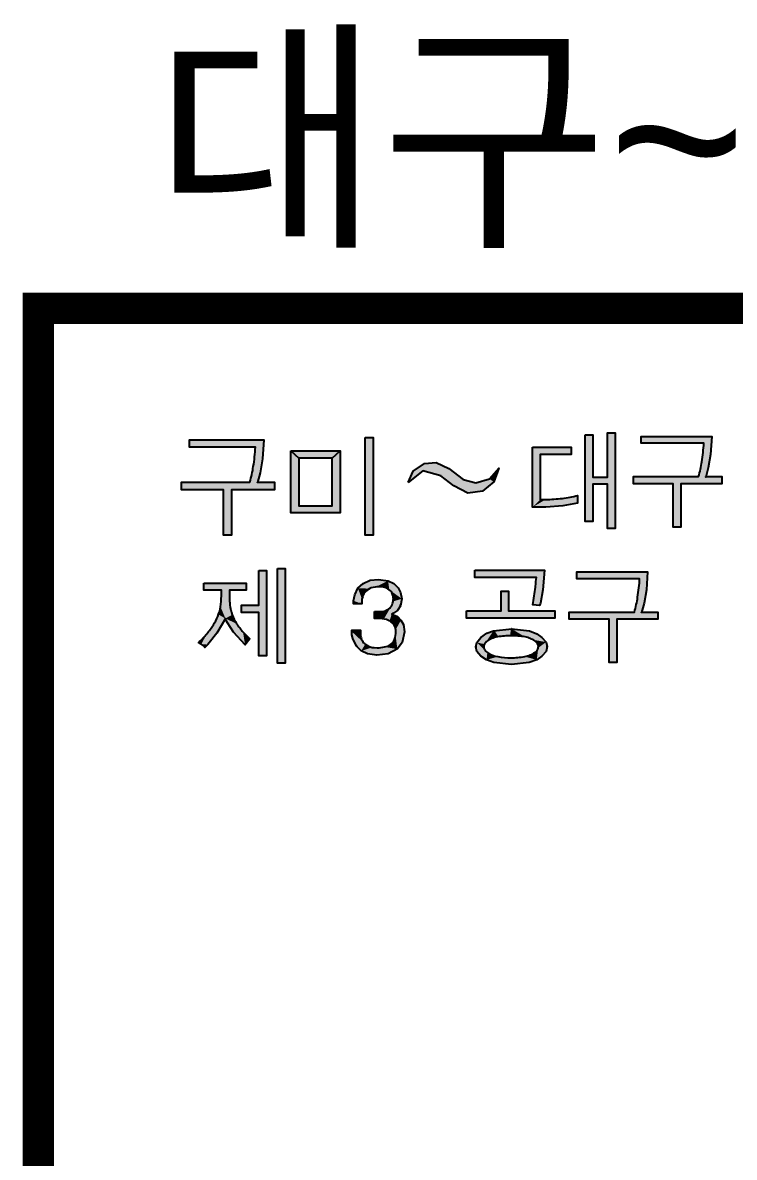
# Model space of a CAD drawing. Extents: x 0 to 777, y 0 to 579.
# Drawn here: x 0.1 to 45.5, y 506.9 to 579.3 of the extents above; entities that cross this region are included whole.
import ezdxf

# ---------------------------------------------------------------- set-up
doc = ezdxf.new("R2010")
doc.units = 0
doc.header["$MEASUREMENT"] = 0
doc.layers.get('0').update_dxf_attribs({"linetype": 'CONTINUOUS'})
doc.styles.get("Standard").update_dxf_attribs({"font": 'Dotum.ttf'})

# ---------------------------------------------------------------- blocks, each defined once
blk = doc.blocks.new('*U0', base_point=(31.609, 550.424))
at = {"color": 0}
for points in [[(31.122, 550.886), (31.122, 548.963), (31.122, 547.065)], [(31.609, 550.424), (33.583, 550.886), (31.122, 550.886)], [(31.609, 547.552), (31.609, 550.424), (31.122, 550.886)], [(31.609, 547.552), (31.122, 550.886), (31.122, 547.065)], [(31.609, 550.424), (33.583, 550.424), (33.583, 550.886)], [(31.122, 547.065), (33.993, 547.322), (31.942, 547.552)], [(31.122, 547.065), (31.942, 547.552), (31.609, 547.552)], [(33.993, 547.322), (33.019, 547.629), (31.942, 547.552)], [(33.993, 547.322), (33.993, 547.809), (33.019, 547.629)], [(31.122, 547.065), (31.968, 547.065), (33.993, 547.322)], [(31.122, 547.065), (31.634, 547.065), (31.968, 547.065)], [(31.968, 547.065), (33.045, 547.142), (33.993, 547.322)]]:
    blk.add_solid(points, dxfattribs=at)
blk = doc.blocks.new('*U1', base_point=(34.968, 548.527))
at = {"color": 0}
for points in [[(36.378, 551.809), (35.891, 551.809), (35.891, 548.988)], [(35.891, 548.527), (36.378, 545.706), (36.378, 551.809)], [(35.891, 548.527), (36.378, 551.809), (35.891, 548.988)], [(36.378, 545.706), (36.378, 548.758), (36.378, 551.809)], [(34.968, 548.988), (34.968, 551.681), (34.481, 551.681)], [(34.481, 551.681), (34.481, 548.911), (34.481, 546.142)], [(34.968, 548.988), (34.481, 551.681), (34.481, 546.142)], [(34.968, 548.988), (34.481, 546.142), (34.968, 548.527)], [(34.968, 548.527), (35.891, 548.527), (35.891, 548.988)], [(35.891, 548.988), (34.968, 548.988), (34.968, 548.527)], [(34.481, 546.142), (34.968, 546.142), (34.968, 548.527)], [(35.891, 548.527), (35.891, 545.706), (36.378, 545.706)]]:
    blk.add_solid(points, dxfattribs=at)
blk = doc.blocks.new('*U2', base_point=(31.147, 543.042))
at = {"color": 0}
for points in [[(31.147, 543.042), (28.942, 543.042), (28.942, 542.58)], [(33.378, 543.042), (31.147, 543.042), (28.942, 542.58)], [(33.378, 543.042), (28.942, 542.58), (32.865, 542.58)], [(33.07, 540.785), (33.378, 543.042), (32.865, 542.58)], [(33.07, 540.785), (33.275, 541.785), (33.378, 543.042)], [(28.942, 542.58), (30.916, 542.58), (32.865, 542.58)], [(32.865, 542.58), (32.84, 542.324), (32.84, 542.221)], [(32.865, 542.58), (32.84, 542.221), (33.07, 540.785)], [(32.814, 541.965), (32.634, 540.837), (33.07, 540.785)], [(32.84, 542.221), (32.814, 541.965), (33.07, 540.785)], [(33.07, 540.785), (33.122, 540.939), (33.275, 541.785)]]:
    blk.add_solid(points, dxfattribs=at)
blk = doc.blocks.new('*U3', base_point=(30.609, 540.452))
at = {"color": 0}
for points in [[(31.096, 540.452), (31.096, 541.708), (30.609, 541.708)], [(31.096, 540.452), (30.609, 541.708), (30.609, 540.452)], [(30.609, 540.452), (28.404, 540.452), (28.404, 539.99)], [(30.609, 540.452), (28.404, 539.99), (34.045, 539.99)], [(30.609, 540.452), (34.045, 539.99), (31.096, 540.452)], [(34.045, 539.99), (34.045, 540.452), (31.096, 540.452)], [(28.404, 539.99), (31.224, 539.99), (34.045, 539.99)]]:
    blk.add_solid(points, dxfattribs=at)
blk = doc.blocks.new('*U4', base_point=(23.686, 540.914))
at = {"color": 0}
for points in [[(22.25, 542.401), (21.814, 542.196), (21.481, 541.888)], [(23.404, 542.375), (22.25, 542.401), (21.481, 541.888)], [(23.404, 542.375), (21.481, 541.888), (22.224, 541.871)], [(23.404, 542.375), (22.224, 541.871), (22.327, 541.914)], [(23.404, 542.375), (22.788, 542.452), (22.25, 542.401)], [(23.404, 542.375), (22.327, 541.914), (22.625, 541.977)], [(23.404, 542.375), (22.625, 541.977), (22.814, 541.99)], [(23.404, 542.375), (22.814, 541.99), (23.082, 541.965)], [(23.404, 542.375), (23.082, 541.965), (23.199, 541.939)], [(23.404, 542.375), (23.199, 541.939), (23.343, 541.883)], [(23.404, 542.375), (23.343, 541.883), (23.475, 541.803)], [(24.045, 541.914), (23.763, 542.196), (23.404, 542.375)], [(24.275, 541.221), (24.045, 541.914), (23.404, 542.375)], [(24.275, 541.221), (23.404, 542.375), (23.475, 541.803)], [(21.481, 541.888), (21.275, 541.478), (21.199, 541.093)], [(21.481, 541.888), (21.199, 541.093), (21.737, 540.888)], [(21.481, 541.888), (21.737, 540.888), (21.737, 541.196)], [(21.481, 541.888), (21.737, 541.196), (21.788, 541.375)], [(21.481, 541.888), (21.788, 541.375), (21.85, 541.516)], [(21.481, 541.888), (21.85, 541.516), (21.934, 541.643)], [(21.481, 541.888), (21.934, 541.643), (21.968, 541.683)], [(21.481, 541.888), (21.968, 541.683), (22.088, 541.788)], [(21.481, 541.888), (22.088, 541.788), (22.224, 541.871)], [(24.275, 541.221), (23.475, 541.803), (23.558, 541.734)], [(24.275, 541.221), (23.558, 541.734), (23.611, 541.671)], [(24.275, 541.221), (23.611, 541.671), (23.653, 541.599)], [(24.275, 541.221), (23.653, 541.599), (23.681, 541.521)], [(24.275, 541.221), (24.199, 541.631), (24.045, 541.914)], [(21.199, 541.093), (21.199, 540.888), (21.737, 540.888)], [(21.737, 540.888), (21.737, 541.042), (21.737, 541.196)], [(23.723, 541.051), (23.686, 540.914), (23.496, 539.803)], [(23.634, 540.247), (23.723, 541.051), (23.496, 539.803)], [(23.686, 540.914), (23.651, 540.82), (23.496, 539.803)], [(23.634, 540.247), (23.993, 540.478), (24.275, 541.221)], [(23.634, 540.247), (24.275, 541.221), (23.723, 541.051)], [(24.275, 541.221), (23.681, 541.521), (23.686, 541.503)], [(24.275, 541.221), (23.686, 541.503), (23.726, 541.334)], [(24.275, 541.221), (23.737, 541.196), (23.723, 541.051)], [(24.275, 541.221), (23.726, 541.334), (23.737, 541.196)], [(23.993, 540.478), (24.199, 540.76), (24.275, 541.221)], [(22.673, 540.399), (22.634, 540.401), (22.532, 540.401)], [(22.532, 540.401), (22.532, 539.965), (22.66, 539.965)], [(22.673, 540.399), (22.532, 540.401), (22.66, 539.965)], [(23.506, 540.631), (23.385, 540.536), (22.66, 539.965)], [(23.506, 540.631), (22.66, 539.965), (22.737, 539.965)], [(23.385, 540.536), (23.248, 540.463), (22.66, 539.965)], [(23.248, 540.463), (23.147, 540.426), (22.66, 539.965)], [(23.147, 540.426), (22.673, 540.399), (22.66, 539.965)], [(23.506, 540.631), (22.737, 539.965), (23.131, 539.927)], [(23.651, 540.82), (23.6, 540.734), (23.131, 539.927)], [(23.651, 540.82), (23.131, 539.927), (23.301, 539.888)], [(23.6, 540.734), (23.536, 540.659), (23.131, 539.927)], [(23.536, 540.659), (23.506, 540.631), (23.131, 539.927)], [(23.651, 540.82), (23.301, 539.888), (23.496, 539.803)], [(24.224, 539.862), (23.634, 540.247), (23.496, 539.803)], [(23.634, 540.247), (23.737, 540.298), (23.993, 540.478)], [(24.224, 539.862), (23.993, 540.093), (23.634, 540.247)], [(24.224, 539.862), (23.496, 539.803), (23.6, 539.74)], [(23.6, 539.74), (23.689, 539.668), (24.224, 539.862)], [(23.689, 539.668), (23.765, 539.581), (24.224, 539.862)], [(23.765, 539.581), (23.814, 539.503), (24.224, 539.862)], [(23.814, 539.503), (23.863, 539.374), (24.224, 539.862)], [(23.863, 539.374), (23.888, 539.239), (24.224, 539.862)], [(23.888, 539.239), (23.993, 538.016), (24.224, 539.862)], [(23.993, 538.016), (24.455, 539.119), (24.224, 539.862)], [(24.455, 539.119), (24.378, 539.58), (24.224, 539.862)], [(21.634, 539.221), (21.096, 539.221), (21.096, 539.119)], [(21.634, 538.939), (21.634, 539.221), (21.096, 539.119)], [(21.096, 539.119), (21.096, 538.914), (21.147, 538.683)], [(21.096, 539.119), (21.147, 538.683), (21.686, 537.888)], [(21.649, 538.828), (21.634, 538.939), (21.096, 539.119)], [(21.693, 538.674), (21.649, 538.828), (21.096, 539.119)], [(21.763, 538.529), (21.693, 538.674), (21.096, 539.119)], [(21.843, 538.42), (21.763, 538.529), (21.096, 539.119)], [(21.942, 538.324), (21.843, 538.42), (21.096, 539.119)], [(21.942, 538.324), (21.096, 539.119), (21.686, 537.888)], [(21.147, 538.683), (21.378, 538.196), (21.686, 537.888)], [(21.634, 538.939), (21.634, 539.144), (21.634, 539.221)], [(23.837, 538.699), (23.814, 538.631), (23.993, 538.016)], [(23.882, 538.907), (23.837, 538.699), (23.993, 538.016)], [(23.891, 539.119), (23.882, 538.907), (23.993, 538.016)], [(23.888, 539.239), (23.891, 539.119), (23.993, 538.016)], [(23.993, 538.016), (24.301, 538.426), (24.455, 539.119)], [(22.063, 538.239), (21.942, 538.324), (21.686, 537.888)], [(22.215, 538.165), (22.063, 538.239), (21.686, 537.888)], [(22.378, 538.119), (22.215, 538.165), (21.686, 537.888)], [(23.173, 538.144), (22.808, 538.095), (21.686, 537.888)], [(23.173, 538.144), (21.686, 537.888), (23.993, 538.016)], [(22.711, 538.093), (22.378, 538.119), (21.686, 537.888)], [(22.808, 538.095), (22.711, 538.093), (21.686, 537.888)], [(21.686, 537.888), (22.686, 537.631), (23.993, 538.016)], [(22.711, 538.093), (22.506, 538.119), (22.378, 538.119)], [(22.686, 537.631), (23.404, 537.708), (23.993, 538.016)], [(23.37, 538.204), (23.173, 538.144), (23.993, 538.016)], [(23.558, 538.298), (23.37, 538.204), (23.993, 538.016)], [(23.598, 538.329), (23.558, 538.298), (23.993, 538.016)], [(23.687, 538.417), (23.598, 538.329), (23.993, 538.016)], [(23.76, 538.518), (23.687, 538.417), (23.993, 538.016)], [(23.814, 538.631), (23.76, 538.518), (23.993, 538.016)], [(21.686, 537.888), (22.096, 537.708), (22.686, 537.631)]]:
    blk.add_solid(points, dxfattribs=at)
blk = doc.blocks.new('*U5', base_point=(13.301, 540.837))
at = {"color": 0}
for points in [[(14.352, 542.221), (11.634, 542.221), (11.634, 541.76)], [(14.352, 542.221), (11.634, 541.76), (12.763, 541.76)], [(13.275, 541.76), (14.352, 542.221), (12.763, 541.76)], [(13.301, 540.837), (13.275, 541.76), (12.763, 541.76)], [(13.321, 540.701), (13.301, 540.837), (12.763, 541.76)], [(13.455, 540.196), (13.321, 540.701), (12.763, 541.76)], [(13.455, 540.196), (12.763, 541.76), (12.763, 541.401)], [(13.275, 541.76), (14.352, 541.76), (14.352, 542.221)], [(12.763, 541.401), (12.711, 540.708), (13.019, 539.965)], [(13.019, 539.965), (13.455, 540.196), (12.763, 541.401)], [(12.58, 540.217), (12.532, 540.093), (11.891, 538.298)], [(12.58, 540.217), (11.891, 538.298), (13.019, 539.965)], [(12.711, 540.708), (12.58, 540.217), (13.019, 539.965)], [(13.019, 539.965), (13.503, 540.074), (13.455, 540.196)], [(12.25, 539.555), (11.84, 538.99), (11.481, 538.324)], [(12.25, 539.555), (11.481, 538.324), (11.891, 538.298)], [(12.532, 540.093), (12.25, 539.555), (11.891, 538.298)], [(11.891, 538.298), (12.481, 539.016), (13.019, 539.965)], [(13.019, 539.965), (13.737, 539.631), (13.503, 540.074)], [(13.019, 539.965), (13.096, 539.785), (13.147, 539.683)], [(13.019, 539.965), (13.147, 539.683), (14.275, 538.272)], [(13.019, 539.965), (14.275, 538.272), (14.147, 539.093)], [(13.019, 539.965), (14.147, 539.093), (13.737, 539.631)], [(13.147, 539.683), (13.532, 539.093), (14.275, 538.272)], [(11.84, 538.99), (11.301, 538.426), (11.481, 538.324)], [(11.891, 538.298), (11.993, 538.401), (12.481, 539.016)], [(14.557, 538.63), (14.583, 538.657), (14.147, 539.093)], [(14.275, 538.272), (14.557, 538.63), (14.147, 539.093)], [(11.481, 538.324), (11.617, 538.219), (11.891, 538.298)], [(11.617, 538.219), (11.711, 538.119), (11.891, 538.298)]]:
    blk.add_solid(points, dxfattribs=at)
blk = doc.blocks.new('*U6', base_point=(15.147, 540.349))
at = {"color": 0}
for points in [[(15.634, 543.016), (15.147, 543.016), (15.147, 540.811)], [(15.147, 540.349), (15.634, 537.58), (15.634, 543.016)], [(15.147, 540.349), (15.634, 543.016), (15.147, 540.811)], [(15.634, 537.58), (15.634, 540.298), (15.634, 543.016)], [(15.147, 540.811), (14.045, 540.811), (14.045, 540.349)], [(15.147, 540.811), (14.045, 540.349), (15.147, 540.349)], [(15.147, 540.349), (15.147, 537.58), (15.634, 537.58)]]:
    blk.add_solid(points, dxfattribs=at)
blk = doc.blocks.new('*U7', base_point=(16.84, 543.144))
at = {"color": 0}
for points in [[(16.84, 543.144), (16.352, 543.144), (16.352, 540.119)], [(16.84, 543.144), (16.352, 540.119), (16.84, 537.119)], [(16.84, 537.119), (16.84, 540.144), (16.84, 543.144)], [(16.352, 540.119), (16.352, 537.119), (16.84, 537.119)]]:
    blk.add_solid(points, dxfattribs=at)
blk = doc.blocks.new('*U8', base_point=(37.455, 542.503))
at = {"color": 0}
for points in [[(39.968, 542.939), (37.711, 542.939), (35.455, 542.939)], [(35.455, 542.939), (35.455, 542.503), (37.455, 542.503)], [(39.968, 542.939), (35.455, 542.939), (37.455, 542.503)], [(39.968, 542.939), (37.455, 542.503), (39.455, 542.503)], [(39.583, 540.375), (39.455, 542.503), (39.327, 541.324)], [(39.583, 540.375), (39.968, 542.939), (39.455, 542.503)], [(39.583, 540.375), (39.891, 541.785), (39.968, 542.939)], [(39.583, 540.375), (39.737, 540.939), (39.891, 541.785)], [(39.327, 541.324), (39.122, 540.375), (39.583, 540.375)], [(39.122, 540.375), (37.045, 540.375), (34.968, 540.375)], [(34.968, 540.375), (34.968, 539.914), (37.506, 539.914)], [(39.122, 540.375), (34.968, 540.375), (37.506, 539.914)], [(39.122, 540.375), (37.506, 539.914), (37.993, 539.914)], [(37.993, 539.914), (40.609, 539.914), (40.609, 540.375)], [(37.993, 539.914), (40.609, 540.375), (39.583, 540.349)], [(37.993, 539.914), (39.583, 540.349), (39.583, 540.375)], [(39.122, 540.375), (37.993, 539.914), (39.583, 540.375)], [(40.609, 540.375), (39.59, 540.375), (39.583, 540.349)], [(37.506, 539.914), (37.506, 537.144), (37.993, 537.144)], [(37.506, 539.914), (37.993, 537.144), (37.993, 539.914)]]:
    blk.add_solid(points, dxfattribs=at)
blk = doc.blocks.new('*U9', base_point=(37.558, 549.014))
at = {"color": 0}
for points in [[(42.558, 551.578), (40.301, 551.578), (38.045, 551.578)], [(38.045, 551.578), (38.045, 551.142), (40.045, 551.142)], [(42.558, 551.578), (38.045, 551.578), (40.045, 551.142)], [(42.558, 551.578), (40.045, 551.142), (42.045, 551.142)], [(42.045, 551.142), (41.916, 549.963), (42.173, 548.988)], [(42.173, 549.014), (42.558, 551.578), (42.045, 551.142)], [(42.173, 548.988), (42.173, 549.014), (42.045, 551.142)], [(42.173, 549.014), (42.481, 550.424), (42.558, 551.578)], [(42.173, 549.014), (42.327, 549.578), (42.481, 550.424)], [(41.916, 549.963), (41.711, 549.014), (42.173, 548.988)], [(37.558, 549.014), (37.558, 548.552), (40.096, 548.552)], [(41.711, 549.014), (39.634, 549.014), (37.558, 549.014)], [(41.711, 549.014), (37.558, 549.014), (40.096, 548.552)], [(41.711, 549.014), (40.096, 548.552), (42.173, 548.988)], [(40.096, 548.552), (40.583, 548.552), (42.173, 548.988)], [(40.583, 548.552), (43.199, 548.552), (43.199, 549.014)], [(40.583, 548.552), (43.199, 549.014), (42.173, 548.988)], [(43.199, 549.014), (42.18, 549.014), (42.173, 548.988)], [(40.096, 548.552), (40.096, 545.783), (40.583, 545.783)], [(40.096, 548.552), (40.583, 545.783), (40.583, 548.552)]]:
    blk.add_solid(points, dxfattribs=at)
blk = doc.blocks.new('*U31', base_point=(30.122, 539.17))
at = {"color": 0}
for points in [[(31.25, 538.862), (31.275, 539.295), (30.122, 539.17)], [(30.122, 539.17), (30.378, 538.785), (31.25, 538.862)]]:
    blk.add_solid(points, dxfattribs=at)
blk = doc.blocks.new('*U32', base_point=(29.711, 539.016))
at = {"color": 0}
for points in [[(30.122, 539.17), (29.711, 539.016), (29.07, 538.426)], [(29.559, 538.326), (30.122, 539.17), (29.07, 538.426)], [(29.711, 539.016), (29.327, 538.76), (29.07, 538.426)], [(29.559, 538.326), (29.641, 538.437), (30.122, 539.17)], [(29.641, 538.437), (29.737, 538.529), (30.122, 539.17)], [(29.737, 538.529), (29.888, 538.625), (30.122, 539.17)], [(29.888, 538.625), (30.019, 538.683), (30.122, 539.17)], [(30.019, 538.683), (30.265, 538.764), (30.122, 539.17)], [(30.265, 538.764), (30.378, 538.785), (30.122, 539.17)], [(31.288, 539.297), (31.275, 539.295), (31.25, 538.862)], [(31.288, 539.297), (31.25, 538.862), (31.275, 538.862)], [(31.288, 539.297), (31.275, 538.862), (32.147, 538.785)], [(32.891, 538.99), (32.429, 539.17), (31.288, 539.297)], [(33.481, 538.452), (32.891, 538.99), (31.288, 539.297)], [(31.288, 539.297), (32.147, 538.785), (32.356, 538.733)], [(33.481, 538.452), (31.288, 539.297), (32.356, 538.733)], [(33.481, 538.452), (32.356, 538.733), (32.481, 538.683)], [(33.481, 538.452), (32.481, 538.683), (32.643, 538.608)], [(33.481, 538.452), (33.224, 538.76), (32.891, 538.99)], [(29.07, 538.426), (28.993, 538.144), (29.07, 537.862)], [(29.07, 538.426), (29.07, 537.862), (29.686, 537.324)], [(29.556, 538.321), (29.559, 538.326), (29.07, 538.426)], [(29.529, 538.265), (29.556, 538.321), (29.07, 538.426)], [(29.512, 538.206), (29.529, 538.265), (29.07, 538.426)], [(29.506, 538.144), (29.512, 538.206), (29.07, 538.426)], [(29.508, 538.118), (29.506, 538.144), (29.07, 538.426)], [(29.517, 538.073), (29.508, 538.118), (29.07, 538.426)], [(29.534, 538.03), (29.517, 538.073), (29.07, 538.426)], [(29.558, 537.99), (29.534, 538.03), (29.07, 538.426)], [(29.637, 537.881), (29.558, 537.99), (29.07, 538.426)], [(29.737, 537.785), (29.637, 537.881), (29.07, 538.426)], [(29.737, 537.785), (29.07, 538.426), (29.686, 537.324)], [(33.481, 538.452), (32.643, 538.608), (32.763, 538.529)], [(33.481, 538.452), (32.763, 538.529), (32.854, 538.454)], [(33.481, 538.452), (32.854, 538.454), (32.931, 538.365)], [(32.891, 537.324), (32.942, 537.965), (32.889, 537.896)], [(32.891, 537.324), (33.481, 537.862), (33.481, 538.452)], [(32.891, 537.324), (33.481, 538.452), (32.986, 538.091)], [(32.891, 537.324), (32.986, 538.091), (32.965, 538.015)], [(32.891, 537.324), (32.965, 538.015), (32.942, 537.965)], [(33.481, 538.452), (32.931, 538.365), (32.942, 538.349)], [(33.481, 538.452), (32.942, 538.349), (32.969, 538.294)], [(33.481, 538.452), (32.969, 538.294), (32.987, 538.235)], [(33.481, 538.452), (32.993, 538.17), (32.986, 538.091)], [(33.481, 538.452), (32.987, 538.235), (32.993, 538.173)], [(33.481, 538.452), (32.993, 538.173), (32.993, 538.17)], [(33.481, 537.862), (33.558, 538.17), (33.481, 538.452)], [(29.07, 537.862), (29.327, 537.555), (29.686, 537.324)], [(29.826, 537.732), (29.737, 537.785), (29.686, 537.324)], [(30.106, 537.605), (29.826, 537.732), (29.686, 537.324)], [(30.404, 537.529), (30.106, 537.605), (29.686, 537.324)], [(31.25, 537.452), (30.404, 537.529), (29.686, 537.324)], [(31.25, 537.452), (29.686, 537.324), (32.891, 537.324)], [(29.686, 537.324), (30.147, 537.144), (31.275, 537.016)], [(29.686, 537.324), (31.275, 537.016), (32.891, 537.324)], [(32.122, 537.529), (31.25, 537.452), (32.891, 537.324)], [(31.275, 537.016), (32.404, 537.144), (32.891, 537.324)], [(32.891, 537.324), (32.224, 537.552), (32.122, 537.529)], [(32.891, 537.324), (32.518, 537.657), (32.224, 537.552)], [(32.891, 537.324), (32.788, 537.811), (32.518, 537.657)], [(32.891, 537.324), (32.825, 537.837), (32.788, 537.811)], [(32.891, 537.324), (32.889, 537.896), (32.825, 537.837)], [(32.891, 537.324), (33.224, 537.555), (33.481, 537.862)]]:
    blk.add_solid(points, dxfattribs=at)
blk = doc.blocks.new('*U59', base_point=(14.907, 571.37))
at = {"color": 0}
for points in [[(15.474, 571.852), (12.98, 571.852), (10.487, 571.852)], [(10.487, 571.852), (10.487, 571.37), (12.697, 571.37)], [(15.474, 571.852), (10.487, 571.852), (12.697, 571.37)], [(15.474, 571.852), (12.697, 571.37), (14.907, 571.37)], [(15.049, 569.018), (15.474, 571.852), (14.907, 571.37)], [(15.049, 569.018), (15.389, 570.577), (15.474, 571.852)], [(15.049, 569.018), (14.907, 571.37), (14.766, 570.067)], [(15.049, 569.018), (15.219, 569.642), (15.389, 570.577)], [(14.766, 570.067), (14.539, 569.018), (15.049, 569.018)], [(14.539, 569.018), (12.244, 569.018), (9.949, 569.018)], [(9.949, 569.018), (9.949, 568.508), (12.754, 568.508)], [(14.539, 569.018), (9.949, 569.018), (12.754, 568.508)], [(14.539, 569.018), (12.754, 568.508), (13.292, 568.508)], [(13.292, 568.508), (16.182, 568.508), (16.182, 569.018)], [(13.292, 568.508), (16.182, 569.018), (15.049, 568.99)], [(13.292, 568.508), (15.049, 568.99), (15.049, 569.018)], [(14.539, 569.018), (13.292, 568.508), (15.049, 569.018)], [(16.182, 569.018), (15.056, 569.018), (15.049, 568.99)], [(12.754, 568.508), (12.754, 565.448), (13.292, 565.448)], [(12.754, 568.508), (13.292, 565.448), (13.292, 568.508)]]:
    blk.add_solid(points, dxfattribs=at)
blk = doc.blocks.new('*U60', base_point=(22.275, 568.735))
at = {"color": 0}
for points in [[(22.813, 572.022), (22.275, 572.022), (22.275, 568.735)], [(22.275, 568.735), (22.813, 565.448), (22.813, 572.022)], [(22.813, 565.448), (22.813, 568.735), (22.813, 572.022)], [(22.275, 568.735), (22.275, 565.448), (22.813, 565.448)]]:
    blk.add_solid(points, dxfattribs=at)
blk = doc.blocks.new('*U61', base_point=(17.288, 566.95))
at = {"color": 0}
for points in [[(17.826, 567.431), (17.826, 570.633), (17.288, 571.115)], [(17.288, 571.115), (17.288, 569.018), (17.288, 566.95)], [(17.826, 567.431), (17.288, 571.115), (17.288, 566.95)], [(20.603, 571.115), (20.065, 570.633), (20.065, 567.431)], [(20.603, 566.95), (20.603, 571.115), (20.065, 567.431)], [(20.603, 566.95), (20.603, 569.047), (20.603, 571.115)], [(17.288, 566.95), (20.603, 566.95), (20.065, 567.431)], [(20.065, 567.431), (17.826, 567.431), (17.288, 566.95)]]:
    blk.add_solid(points, dxfattribs=at)
blk = doc.blocks.new('*U62', base_point=(17.288, 571.115))
at = {"color": 0}
for points in [[(17.288, 571.115), (17.826, 570.633), (20.065, 570.633)], [(20.065, 570.633), (20.603, 571.115), (17.288, 571.115)]]:
    blk.add_solid(points, dxfattribs=at)
blk = doc.blocks.new('*U10', base_point=(47.892, 548.841))
at = {"color": 0}
for points in [[(46.165, 549.914), (45.428, 549.851), (44.712, 549.367)], [(46.165, 549.914), (44.712, 549.367), (45.323, 549.388)], [(47.892, 548.841), (46.165, 549.914), (45.323, 549.388)], [(47.892, 548.841), (46.986, 549.535), (46.165, 549.914)], [(49.85, 548.672), (50.166, 549.556), (49.576, 548.883)], [(44.712, 549.367), (44.396, 548.63), (45.323, 549.388)], [(48.713, 548.609), (47.892, 548.841), (45.323, 549.388)], [(48.713, 548.609), (45.323, 549.388), (46.481, 549.072)], [(46.481, 549.072), (47.302, 548.42), (48.208, 547.956)], [(46.481, 549.072), (48.208, 547.956), (48.713, 548.609)], [(48.208, 547.956), (49.85, 548.672), (49.576, 548.883)], [(48.208, 547.956), (49.576, 548.883), (48.713, 548.609)], [(48.208, 547.956), (49.134, 548.083), (49.85, 548.672)]]:
    blk.add_solid(points, dxfattribs=at)

msp = doc.modelspace()

# ---------------------------------------------------------------- linework, layer by layer
for p, q in [((17.195, 551.949), (17.707, 551.491)), ((19.833, 551.491), (20.345, 551.949)), ((30.122, 540.462), (30.378, 540.077)), ((31.275, 540.59), (31.25, 540.154))]:
    msp.add_line(p, q)
at = {"color": 7}
msp.add_lwpolyline([(1.082, 1.047, 2, 2, 0), (1.082, 561.047, 2, 2, 0), (776.082, 561.047, 2, 2, 0), (776.082, 1.047, 2, 2, 0)], format="xyseb", close=True, dxfattribs=at)
for points in [[(15.068, 549.957), (16.145, 549.957), (16.145, 549.472), (13.399, 549.472), (13.399, 546.565), (12.888, 546.565), (12.888, 549.472), (10.223, 549.472), (10.223, 549.957), (12.403, 549.957), (14.584, 549.957, 0.03937), (14.799, 550.953, 0.031496), (14.934, 552.191), (12.834, 552.191), (10.734, 552.191), (10.734, 552.649), (13.103, 552.649), (15.472, 552.649), (15.391, 551.437), (15.23, 550.549), (15.068, 549.93), (15.068, 549.957)], [(43.679, 550.306), (44.705, 550.306), (44.705, 549.844), (42.089, 549.844), (42.089, 547.075), (41.602, 547.075), (41.602, 549.844), (39.064, 549.844), (39.064, 550.306), (41.141, 550.306), (43.218, 550.306, 0.03937), (43.423, 551.254, 0.031496), (43.551, 552.434), (41.551, 552.434), (39.551, 552.434), (39.551, 552.87), (41.807, 552.87), (44.064, 552.87), (43.987, 551.716), (43.833, 550.87), (43.679, 550.28), (43.679, 550.306)], [(32.628, 552.177), (35.089, 552.177), (35.089, 551.716), (33.115, 551.716), (33.115, 548.844), (33.448, 548.844, 0.023622), (34.525, 548.921, 0.023622), (35.5, 549.101), (35.5, 548.613), (34.551, 548.434), (33.474, 548.357), (33.141, 548.357), (32.628, 548.357), (32.628, 550.254), (32.628, 552.177)], [(28.942, 544.333), (31.147, 544.333), (33.378, 544.333), (33.275, 543.077), (33.122, 542.231), (33.07, 542.077), (32.634, 542.128, 0.015748), (32.814, 543.256), (32.84, 543.513), (32.84, 543.615), (32.865, 543.872), (30.916, 543.872), (28.942, 543.872), (28.942, 544.333)], [(39.583, 541.667), (40.609, 541.667), (40.609, 541.205), (37.993, 541.205), (37.993, 538.436), (37.506, 538.436), (37.506, 541.205), (34.968, 541.205), (34.968, 541.667), (37.045, 541.667), (39.122, 541.667, 0.03937), (39.327, 542.615, 0.031496), (39.455, 543.795), (37.455, 543.795), (35.455, 543.795), (35.455, 544.231), (37.711, 544.231), (39.968, 544.231), (39.891, 543.077), (39.737, 542.231), (39.583, 541.641), (39.583, 541.667)], [(11.634, 543.513), (14.352, 543.513), (14.352, 543.051), (13.275, 543.051, 0.023622), (13.301, 542.128, 0.055118), (13.455, 541.487, 0.055118), (13.737, 540.923, 0.031496), (14.147, 540.385, 0.03937), (14.583, 539.949, 0.047244), (14.275, 539.564), (13.532, 540.385), (13.147, 540.974), (13.096, 541.077), (13.019, 541.256), (12.481, 540.308), (11.993, 539.692), (11.891, 539.59), (11.711, 539.41, 0.07874), (11.481, 539.615), (11.301, 539.718, 0.031496), (11.84, 540.282, 0.031496), (12.25, 540.846, 0.03937), (12.532, 541.385, 0.055118), (12.711, 542, 0.031496), (12.763, 542.692), (12.763, 543.051), (11.634, 543.051), (11.634, 543.513)], [(22.532, 541.692), (22.634, 541.692, 0.047244), (23.147, 541.718, 0.11811), (23.506, 541.923, 0.149606), (23.686, 542.205, 0.086614), (23.737, 542.487, 0.07874), (23.686, 542.795, 0.141732), (23.558, 543.026, 0.11811), (23.199, 543.231, 0.062992), (22.814, 543.282, 0.070866), (22.327, 543.205, 0.11811), (21.968, 542.974, 0.102362), (21.788, 542.667), (21.737, 542.487), (21.737, 542.333), (21.737, 542.18), (21.199, 542.18), (21.199, 542.385), (21.275, 542.769), (21.481, 543.18), (21.814, 543.487), (22.25, 543.692), (22.788, 543.744), (23.404, 543.667), (23.763, 543.487), (24.045, 543.205), (24.199, 542.923), (24.275, 542.513), (24.199, 542.051), (23.993, 541.769), (23.737, 541.59), (23.634, 541.538), (23.993, 541.385), (24.224, 541.154), (24.378, 540.872), (24.455, 540.41), (24.301, 539.718), (23.993, 539.308), (23.404, 539), (22.686, 538.923), (22.096, 539), (21.686, 539.18), (21.378, 539.487), (21.147, 539.974), (21.096, 540.205), (21.096, 540.41), (21.096, 540.513), (21.634, 540.513), (21.634, 540.436), (21.634, 540.231, 0.11811), (21.763, 539.821, 0.086614), (21.942, 539.615, 0.125984), (22.378, 539.41), (22.506, 539.41), (22.711, 539.385, 0.055118), (23.173, 539.436, 0.086614), (23.558, 539.59, 0.149606), (23.814, 539.923, 0.102362), (23.891, 540.41, 0.125984), (23.814, 540.795, 0.11811), (23.609, 541.026, 0.070866), (23.301, 541.18, 0.062992), (22.737, 541.256), (22.66, 541.256), (22.532, 541.256), (22.532, 541.692)], [(31.25, 540.154, 0.03937), (30.378, 540.077, 0.062992), (30.019, 539.974, 0.07874), (29.737, 539.821, 0.086614), (29.558, 539.615, 0.133858), (29.506, 539.436, 0.15748), (29.558, 539.282, 0.086614), (29.737, 539.077, 0.102362), (30.404, 538.821, 0.03937), (31.25, 538.744, 0.03937), (32.122, 538.821, 0.102362), (32.788, 539.103, 0.110236), (32.942, 539.256, 0.11811), (32.993, 539.462, 0.133858), (32.942, 539.641, 0.094488), (32.763, 539.821, 0.07874), (32.481, 539.974, 0.070866), (32.147, 540.077, 0.03937), (31.275, 540.154), (31.25, 540.154)]]:
    msp.add_lwpolyline(points, format="xyb")
for points in [[(21.933, 552.81), (22.444, 552.81), (22.444, 549.687), (22.444, 546.565), (21.933, 546.565), (21.933, 549.687), (21.933, 552.81)], [(35.987, 552.972), (36.474, 552.972), (36.474, 550.28), (37.397, 550.28), (37.397, 553.101), (37.884, 553.101), (37.884, 550.049), (37.884, 546.998), (37.397, 546.998), (37.397, 549.818), (36.474, 549.818), (36.474, 547.434), (35.987, 547.434), (35.987, 550.203), (35.987, 552.972)], [(17.195, 551.949), (20.345, 551.949), (20.345, 549.984), (20.345, 547.992), (17.195, 547.992), (17.195, 549.957), (17.195, 551.949)], [(17.707, 551.491), (17.707, 548.449), (19.833, 548.449), (19.833, 551.491), (17.707, 551.491)], [(15.147, 544.308), (15.634, 544.308), (15.634, 541.59), (15.634, 538.872), (15.147, 538.872), (15.147, 541.641), (14.045, 541.641), (14.045, 542.103), (15.147, 542.103), (15.147, 544.308)], [(16.352, 544.436), (16.84, 544.436), (16.84, 541.436), (16.84, 538.41), (16.352, 538.41), (16.352, 541.41), (16.352, 544.436)], [(28.404, 541.744), (30.609, 541.744), (30.609, 543), (31.096, 543), (31.096, 541.744), (34.045, 541.744), (34.045, 541.282), (31.224, 541.282), (28.404, 541.282), (28.404, 541.744)], [(31.275, 540.59), (32.429, 540.462), (32.891, 540.282), (33.224, 540.051), (33.481, 539.744), (33.558, 539.462), (33.481, 539.154), (33.224, 538.846), (32.891, 538.615), (32.404, 538.436), (31.275, 538.308), (30.147, 538.436), (29.686, 538.615), (29.327, 538.846), (29.07, 539.154), (28.993, 539.436), (29.07, 539.718), (29.327, 540.051), (29.711, 540.308), (30.122, 540.462), (31.301, 540.59), (31.275, 540.59)]]:
    msp.add_lwpolyline(points)
msp.add_lwpolyline([(24.691, 549.922), (25.007, 550.658), (25.723, 551.143), (26.46, 551.206), (27.281, 550.827), (28.186, 550.132), (29.008, 549.901), (29.871, 550.174), (30.461, 550.848), (30.145, 549.964), (29.429, 549.374), (28.502, 549.248), (27.597, 549.711), (26.775, 550.364), (25.617, 550.679), (24.691, 549.922)], dxfattribs=at)

# ---------------------------------------------------------------- block references
at = {"xscale": 0.95, "yscale": 0.95, "zscale": 0.95}
for name, p in [('*U59', (14.934, 552.191)), ('*U60', (21.933, 549.687)), ('*U61', (17.195, 547.992)), ('*U62', (17.195, 551.949))]:
    msp.add_blockref(name, p, dxfattribs=at)
for name, p in [('*U1', (36.474, 549.818)), ('*U9', (39.064, 550.306)), ('*U0', (33.115, 551.716)), ('*U10', (28.186, 550.132)), ('*U6', (15.147, 541.641)), ('*U7', (16.84, 544.436)), ('*U2', (31.147, 544.333)), ('*U8', (37.455, 543.795)), ('*U5', (13.301, 542.128)), ('*U4', (23.686, 542.205)), ('*U3', (30.609, 541.744)), ('*U32', (29.711, 540.308)), ('*U31', (30.122, 540.462))]:
    msp.add_blockref(name, p)

# ---------------------------------------------------------------- texts
msp.add_text('대구~포항', height=11.5478).set_placement((8.468, 566.137))

doc.saveas('drawing.dxf')
